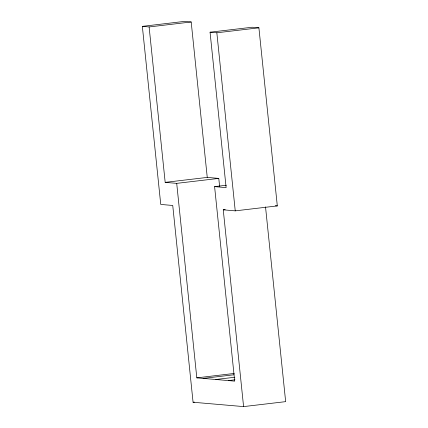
<?xml version="1.0" encoding="UTF-8"?>
<svg xmlns="http://www.w3.org/2000/svg" width="428" height="428" viewBox="0 0 428 428"><rect width="100%" height="100%" fill="white"/><g stroke="black" fill="none" stroke-linecap="round" stroke-linejoin="round"><path stroke-width="0.64" d="M265.526 206.863L285.653 401.641L243.586 406.6L193.071 402.245L172.741 205.472L160.746 204.434L142.347 26.359L184.415 21.4L191.193 21.983L207.254 177.411L218.783 178.401L219.607 186.367M142.347 26.359L149.121 26.943L191.193 21.983M149.121 26.943L165.181 182.365L176.711 183.361L196.81 377.86L234.694 381.129L214.594 186.629L226.123 187.625L210.062 32.196L252.135 27.242L258.908 27.825L277.312 205.905L235.24 210.86L223.25 209.827L243.586 406.6M210.062 32.196L216.841 32.785L258.908 27.825M165.181 182.365L207.254 177.411M176.711 183.361L218.783 178.401M214.594 186.629L226.428 185.233M223.25 209.827L225.224 209.597M196.81 377.86L234.282 373.446M203.123 378.406L234.02 374.768M215.755 379.497L234.817 377.25M228.381 380.583L234.956 379.807M193.071 402.245L194.387 402.09M275.311 205.734L277.312 205.905M216.841 32.785L235.24 210.86"/></g></svg>
